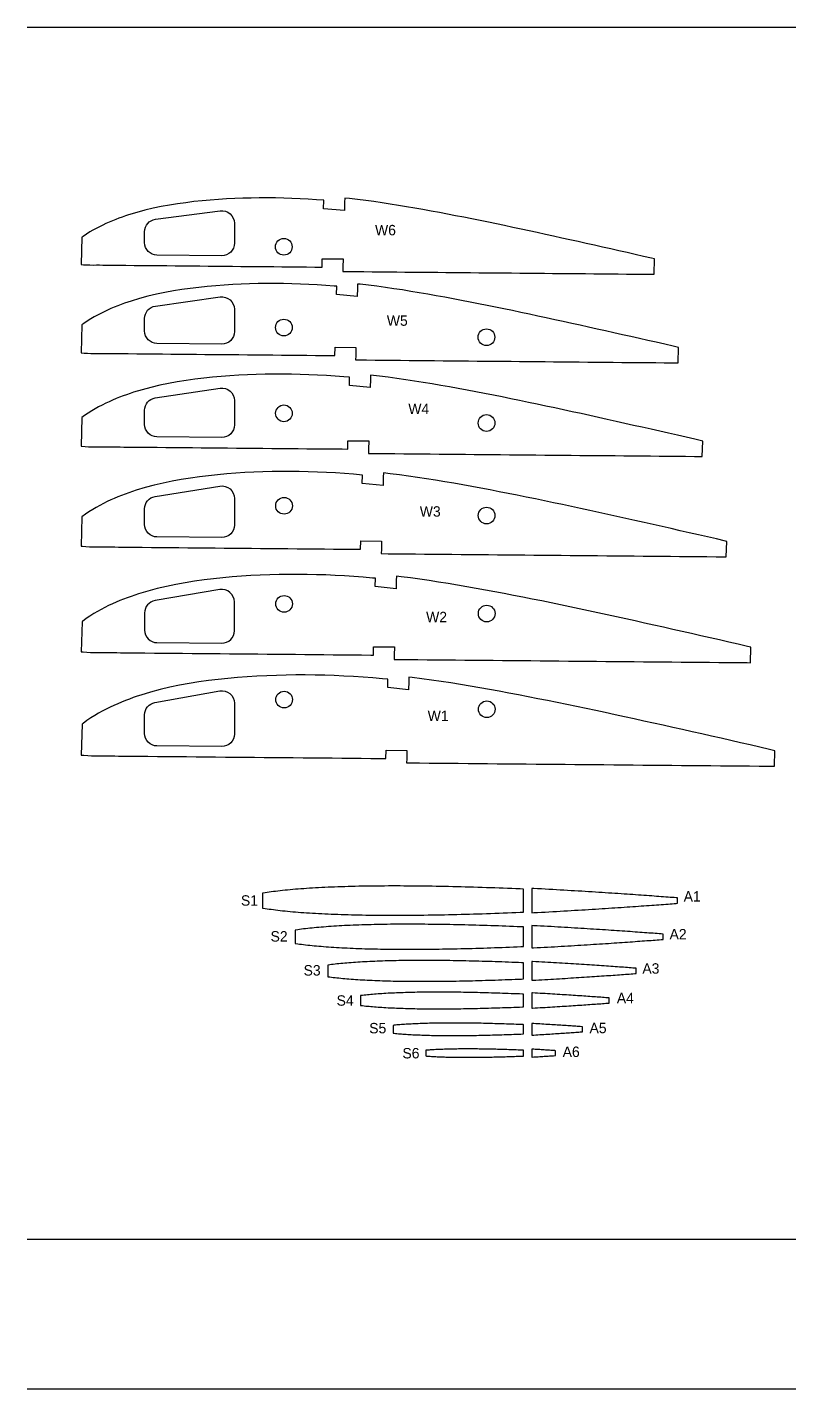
# Model space of a CAD drawing. Extents: x 177 to 1892, y 150 to 1101.
# Drawn here: x 611 to 793.6, y 774.7 to 1101.3 of the extents above; entities that cross this region are included whole.
import ezdxf

# ---------------------------------------------------------------- set-up
doc = ezdxf.new("R2010")
doc.units = 0
doc.layers.add('SÄLJ', color=7, linetype='CONTINUOUS')

# ---------------------------------------------------------------- blocks, each defined once
blk = doc.blocks.new('*U35')
at = {"layer": 'SÄLJ', "color": 253}
blk.add_text('W1', height=2.5, dxfattribs=at).set_placement((706.99, 934.87))
blk = doc.blocks.new('*U36')
at = {"layer": 'SÄLJ', "color": 253}
blk.add_text('W2', height=2.5, dxfattribs=at).set_placement((706.62, 958.57))
blk = doc.blocks.new('*U37')
at = {"layer": 'SÄLJ', "color": 253}
blk.add_text('W3', height=2.5, dxfattribs=at).set_placement((705.1, 983.89))
blk = doc.blocks.new('*U38')
at = {"layer": 'SÄLJ', "color": 253}
blk.add_text('W4', height=2.5, dxfattribs=at).set_placement((702.35, 1008.5))
blk = doc.blocks.new('*U39')
at = {"layer": 'SÄLJ', "color": 253}
blk.add_text('W5', height=2.5, dxfattribs=at).set_placement((697.2, 1029.66))
blk = doc.blocks.new('*U40')
at = {"layer": 'SÄLJ', "color": 253}
blk.add_text('W6', height=2.5, dxfattribs=at).set_placement((694.37, 1051.36))
blk = doc.blocks.new('*U58')
at = {"layer": 'SÄLJ', "color": 253}
blk.add_text('S1', height=2.5, dxfattribs=at).set_placement((662.22, 890.6))
blk = doc.blocks.new('*U59')
at = {"layer": 'SÄLJ', "color": 253}
blk.add_text('S2', height=2.5, dxfattribs=at).set_placement((669.32, 881.99))
blk = doc.blocks.new('*U60')
at = {"layer": 'SÄLJ', "color": 253}
blk.add_text('S3', height=2.5, dxfattribs=at).set_placement((677.24, 873.84))
blk = doc.blocks.new('*U61')
at = {"layer": 'SÄLJ', "color": 253}
blk.add_text('S4', height=2.5, dxfattribs=at).set_placement((685.16, 866.61))
blk = doc.blocks.new('*U62')
at = {"layer": 'SÄLJ', "color": 253}
blk.add_text('S5', height=2.5, dxfattribs=at).set_placement((692.98, 859.98))
blk = doc.blocks.new('*U63')
at = {"layer": 'SÄLJ', "color": 253}
blk.add_text('S6', height=2.5, dxfattribs=at).set_placement((700.94, 853.97))
blk = doc.blocks.new('*U64')
at = {"layer": 'SÄLJ', "color": 253}
blk.add_text('A1', height=2.5, dxfattribs=at).set_placement((768.37, 891.58))
blk = doc.blocks.new('*U65')
at = {"layer": 'SÄLJ', "color": 253}
blk.add_text('A2', height=2.5, dxfattribs=at).set_placement((764.99, 882.51))
blk = doc.blocks.new('*U66')
at = {"layer": 'SÄLJ', "color": 253}
blk.add_text('A3', height=2.5, dxfattribs=at).set_placement((758.47, 874.29))
blk = doc.blocks.new('*U67')
at = {"layer": 'SÄLJ', "color": 253}
blk.add_text('A4', height=2.5, dxfattribs=at).set_placement((752.35, 867.2))
blk = doc.blocks.new('*U68')
at = {"layer": 'SÄLJ', "color": 253}
blk.add_text('A5', height=2.5, dxfattribs=at).set_placement((745.8, 860.02))
blk = doc.blocks.new('*U69')
at = {"layer": 'SÄLJ', "color": 253}
blk.add_text('A6', height=2.5, dxfattribs=at).set_placement((739.36, 854.31))

msp = doc.modelspace()

# ---------------------------------------------------------------- linework, layer by layer
at = {"layer": 'SÄLJ', "color": 3}
for points in [[(610.98, 1101.26), (1024.78, 1101.26)], [(1024.78, 810.56), (610.98, 810.56)], [(610.98, 774.75), (1024.78, 774.75)]]:
    msp.add_lwpolyline(points, dxfattribs=at)
at = {"layer": 'SÄLJ', "linetype": 'CONTINUOUS'}
for points in [[(623.93, 1044.34), (624.47, 1044.3), (625.23, 1044.26), (626, 1044.25), (626.77, 1044.24), (627.55, 1044.25), (628.34, 1044.25), (629.14, 1044.24), (629.93, 1044.23), (630.72, 1044.22), (631.51, 1044.21), (632.29, 1044.2), (633.07, 1044.19), (633.86, 1044.18), (634.65, 1044.18), (636.62, 1044.16), (638.58, 1044.14), (640.55, 1044.13), (642.52, 1044.11), (644.49, 1044.09), (646.46, 1044.07), (648.42, 1044.05), (650.39, 1044.03), (652.36, 1044.02), (654.33, 1044), (656.29, 1043.98), (658.26, 1043.96), (660.23, 1043.94), (662.2, 1043.92), (664.16, 1043.91), (666.13, 1043.89), (668.1, 1043.87), (670.07, 1043.85), (672.03, 1043.83), (674, 1043.82), (675.97, 1043.8), (677.94, 1043.78), (679.91, 1043.76), (681.66, 1043.75), (681.71, 1045.75), (686.71, 1045.7), (686.66, 1043.7), (686.64, 1042.7), (687.77, 1042.69), (689.74, 1042.67), (691.7, 1042.65), (693.67, 1042.64), (695.64, 1042.62), (697.61, 1042.6), (699.57, 1042.58), (701.54, 1042.56), (703.51, 1042.55), (705.48, 1042.53), (707.45, 1042.51), (709.41, 1042.49), (711.38, 1042.47), (713.35, 1042.46), (715.32, 1042.44), (717.28, 1042.42), (719.25, 1042.4), (721.22, 1042.38), (723.19, 1042.36), (725.15, 1042.35), (727.12, 1042.33), (729.09, 1042.31), (731.06, 1042.29), (733.02, 1042.27), (734.99, 1042.26), (736.96, 1042.24), (738.93, 1042.22), (740.9, 1042.2), (742.86, 1042.18), (744.83, 1042.17), (746.8, 1042.15), (748.77, 1042.13), (750.73, 1042.11), (752.7, 1042.09), (754.67, 1042.08), (756.64, 1042.06), (758.6, 1042.04), (760.57, 1042.02), (761.31, 1042.02), (761.41, 1045.69), (760.67, 1045.86), (758.72, 1046.31), (756.76, 1046.76), (754.81, 1047.21), (752.85, 1047.65), (750.89, 1048.09), (748.93, 1048.53), (746.98, 1048.97), (745.02, 1049.4), (743.06, 1049.84), (741.11, 1050.28), (739.15, 1050.71), (737.19, 1051.15), (735.24, 1051.58), (733.28, 1052.01), (731.32, 1052.43), (729.37, 1052.85), (727.41, 1053.27), (725.45, 1053.69), (723.5, 1054.1), (721.54, 1054.5), (719.58, 1054.9), (717.62, 1055.3), (715.66, 1055.68), (713.7, 1056.07), (711.75, 1056.44), (709.79, 1056.81), (707.83, 1057.18), (705.87, 1057.54), (703.91, 1057.88), (701.95, 1058.23), (699.99, 1058.55), (698.03, 1058.87), (696.07, 1059.17), (694.12, 1059.45), (692.15, 1059.72), (690.19, 1059.96), (688.23, 1060.19), (687.1, 1060.3), (687.07, 1059.3), (687.02, 1057.3), (682.03, 1057.75), (682.08, 1059.75), (680.3, 1059.89), (678.35, 1060.01), (676.39, 1060.12), (674.44, 1060.21), (672.48, 1060.27), (670.53, 1060.31), (668.57, 1060.33), (666.61, 1060.33), (664.65, 1060.3), (662.7, 1060.26), (660.74, 1060.18), (658.78, 1060.08), (656.82, 1059.96), (654.86, 1059.81), (652.9, 1059.63), (650.95, 1059.43), (648.98, 1059.19), (647.02, 1058.92), (645.07, 1058.61), (643.12, 1058.25), (641.15, 1057.84), (639.18, 1057.38), (637.24, 1056.86), (635.3, 1056.27), (634.52, 1056.02), (633.74, 1055.75), (632.97, 1055.47), (632.19, 1055.18), (631.4, 1054.86), (630.62, 1054.53), (629.85, 1054.18), (629.08, 1053.82), (628.28, 1053.43), (627.5, 1053.03), (626.73, 1052.6), (625.97, 1052.16), (625.17, 1051.64), (624.38, 1051.1), (624.1, 1050.89)], [(767.17, 1024.46), (765.86, 1024.76), (763.83, 1025.23), (761.81, 1025.7), (759.78, 1026.16), (757.75, 1026.62), (755.72, 1027.07), (753.69, 1027.53), (751.66, 1027.98), (749.64, 1028.44), (747.61, 1028.89), (745.58, 1029.34), (743.55, 1029.79), (741.52, 1030.24), (739.49, 1030.69), (737.47, 1031.13), (735.44, 1031.57), (733.41, 1032.01), (731.38, 1032.44), (729.35, 1032.87), (727.32, 1033.3), (725.29, 1033.72), (723.26, 1034.13), (721.23, 1034.54), (719.2, 1034.94), (717.17, 1035.34), (715.14, 1035.73), (713.12, 1036.12), (711.08, 1036.49), (709.05, 1036.86), (707.02, 1037.23), (704.99, 1037.58), (702.96, 1037.92), (700.93, 1038.25), (698.9, 1038.56), (696.87, 1038.85), (694.83, 1039.13), (692.8, 1039.38), (690.77, 1039.61), (690.19, 1039.67), (690.17, 1038.67), (690.11, 1036.67), (685.12, 1037.14), (685.18, 1039.14), (684.58, 1039.19), (682.55, 1039.34), (680.52, 1039.47), (678.5, 1039.58), (676.47, 1039.67), (674.44, 1039.74), (672.42, 1039.78), (670.39, 1039.8), (668.36, 1039.8), (666.33, 1039.77), (664.3, 1039.72), (662.27, 1039.64), (660.24, 1039.54), (658.2, 1039.41), (656.17, 1039.26), (654.14, 1039.07), (652.12, 1038.86), (650.08, 1038.61), (648.04, 1038.33), (646.02, 1038.01), (644, 1037.64), (641.95, 1037.22), (639.92, 1036.74), (637.9, 1036.2), (635.89, 1035.59), (635.08, 1035.33), (634.27, 1035.05), (633.47, 1034.76), (632.67, 1034.45), (631.85, 1034.12), (631.04, 1033.78), (630.23, 1033.42), (629.43, 1033.05), (628.61, 1032.64), (627.79, 1032.22), (627, 1031.78), (626.21, 1031.32), (625.38, 1030.79), (624.56, 1030.23), (624.1, 1029.88), (623.93, 1023.17), (624.67, 1023.11), (625.46, 1023.07), (626.25, 1023.05), (627.06, 1023.05), (627.87, 1023.05), (628.69, 1023.05), (629.51, 1023.05), (630.34, 1023.04), (631.15, 1023.02), (631.97, 1023.01), (632.78, 1023), (633.59, 1022.99), (634.41, 1022.99), (635.22, 1022.98), (637.26, 1022.96), (639.3, 1022.95), (641.34, 1022.93), (643.38, 1022.91), (645.42, 1022.89), (647.46, 1022.87), (649.5, 1022.85), (651.54, 1022.83), (653.58, 1022.81), (655.62, 1022.79), (657.66, 1022.78), (659.7, 1022.76), (661.74, 1022.74), (663.78, 1022.72), (665.82, 1022.7), (667.86, 1022.68), (669.9, 1022.66), (671.94, 1022.64), (673.98, 1022.63), (676.02, 1022.61), (678.06, 1022.59), (680.1, 1022.57), (682.14, 1022.55), (684.18, 1022.53), (684.74, 1022.53), (684.79, 1024.53), (689.79, 1024.48), (689.74, 1022.48), (689.72, 1021.48), (690.29, 1021.48), (692.33, 1021.46), (694.37, 1021.44), (696.41, 1021.42), (698.45, 1021.4), (700.49, 1021.38), (702.53, 1021.36), (704.57, 1021.34), (706.6, 1021.33), (708.65, 1021.31), (710.69, 1021.29), (712.72, 1021.27), (714.76, 1021.25), (716.8, 1021.23), (718.84, 1021.21), (720.88, 1021.2), (722.92, 1021.18), (724.96, 1021.16), (727, 1021.14), (729.04, 1021.12), (731.08, 1021.1), (733.12, 1021.08), (735.16, 1021.06), (737.2, 1021.05), (739.24, 1021.03), (741.28, 1021.01), (743.32, 1020.99), (745.36, 1020.97), (747.4, 1020.95), (749.44, 1020.93), (751.48, 1020.91), (753.52, 1020.89), (755.56, 1020.88), (757.6, 1020.86), (759.64, 1020.84), (761.68, 1020.82), (763.72, 1020.8), (765.76, 1020.78), (767.07, 1020.77)], [(623.93, 1000.79), (624.05, 1000.78), (624.87, 1000.72), (625.69, 1000.67), (626.51, 1000.65), (627.34, 1000.65), (628.19, 1000.66), (629.04, 1000.66), (629.89, 1000.65), (630.74, 1000.64), (631.59, 1000.63), (632.43, 1000.61), (633.27, 1000.6), (634.11, 1000.59), (634.95, 1000.59), (635.8, 1000.58), (637.91, 1000.57), (640.02, 1000.55), (642.14, 1000.53), (644.25, 1000.5), (646.36, 1000.48), (648.47, 1000.47), (650.58, 1000.45), (652.7, 1000.43), (654.81, 1000.41), (656.92, 1000.39), (659.03, 1000.37), (661.14, 1000.35), (663.26, 1000.33), (665.37, 1000.31), (667.48, 1000.29), (669.59, 1000.27), (671.7, 1000.25), (673.81, 1000.23), (675.93, 1000.21), (678.04, 1000.19), (680.15, 1000.17), (682.26, 1000.16), (684.37, 1000.14), (686.49, 1000.12), (687.82, 1000.1), (687.87, 1002.1), (692.89, 1002.06), (692.84, 1000.06), (692.81, 999.06), (694.92, 999.04), (697.04, 999.02), (699.15, 999), (701.26, 998.98), (703.37, 998.96), (705.48, 998.94), (707.59, 998.92), (709.71, 998.9), (711.82, 998.88), (713.93, 998.86), (716.04, 998.85), (718.15, 998.83), (720.27, 998.81), (722.38, 998.79), (724.49, 998.77), (726.6, 998.75), (728.71, 998.73), (730.83, 998.71), (732.94, 998.69), (735.05, 998.67), (737.16, 998.65), (739.27, 998.63), (741.38, 998.61), (743.5, 998.59), (745.61, 998.57), (747.72, 998.55), (749.83, 998.54), (751.94, 998.52), (754.06, 998.5), (756.17, 998.48), (758.28, 998.46), (760.39, 998.44), (762.5, 998.42), (764.62, 998.4), (766.73, 998.38), (768.84, 998.36), (770.95, 998.34), (772.84, 998.32), (772.94, 1002.02), (771.06, 1002.46), (768.96, 1002.95), (766.86, 1003.43), (764.76, 1003.91), (762.66, 1004.38), (760.56, 1004.85), (758.46, 1005.32), (756.36, 1005.79), (754.26, 1006.26), (752.16, 1006.73), (750.06, 1007.2), (747.96, 1007.67), (745.86, 1008.14), (743.76, 1008.6), (741.66, 1009.06), (739.56, 1009.51), (737.46, 1009.97), (735.36, 1010.42), (733.26, 1010.86), (731.16, 1011.3), (729.05, 1011.74), (726.95, 1012.16), (724.85, 1012.59), (722.75, 1013), (720.65, 1013.41), (718.55, 1013.82), (716.45, 1014.22), (714.34, 1014.61), (712.24, 1014.99), (710.14, 1015.37), (708.04, 1015.73), (705.94, 1016.08), (703.83, 1016.42), (701.73, 1016.74), (699.62, 1017.05), (697.52, 1017.33), (695.41, 1017.6), (693.31, 1017.83), (693.29, 1017.84), (693.26, 1016.83), (693.21, 1014.83), (688.22, 1015.32), (688.27, 1017.32), (686.9, 1017.43), (684.8, 1017.59), (682.71, 1017.72), (680.61, 1017.84), (678.51, 1017.93), (676.41, 1018), (674.31, 1018.05), (672.21, 1018.07), (670.11, 1018.06), (668, 1018.04), (665.9, 1017.98), (663.8, 1017.9), (661.7, 1017.8), (659.59, 1017.67), (657.49, 1017.51), (655.39, 1017.31), (653.29, 1017.09), (651.17, 1016.84), (649.07, 1016.55), (646.97, 1016.21), (644.88, 1015.83), (642.76, 1015.39), (640.65, 1014.89), (638.56, 1014.33), (636.48, 1013.71), (635.65, 1013.43), (634.8, 1013.14), (633.97, 1012.84), (633.14, 1012.53), (632.29, 1012.19), (631.45, 1011.83), (630.62, 1011.46), (629.79, 1011.07), (628.93, 1010.65), (628.09, 1010.22), (627.26, 1009.76), (626.45, 1009.28), (625.59, 1008.73), (624.74, 1008.15), (624.11, 1007.67)], [(778.7, 977.97), (778.42, 978.04), (776.25, 978.55), (774.08, 979.05), (771.9, 979.55), (769.73, 980.04), (767.56, 980.53), (765.39, 981.02), (763.22, 981.51), (761.05, 982), (758.87, 982.48), (756.7, 982.97), (754.53, 983.45), (752.36, 983.94), (750.19, 984.42), (748.02, 984.9), (745.84, 985.37), (743.67, 985.84), (741.5, 986.31), (739.33, 986.77), (737.16, 987.23), (734.98, 987.69), (732.81, 988.14), (730.64, 988.58), (728.47, 989.02), (726.29, 989.45), (724.12, 989.87), (721.95, 990.29), (719.77, 990.7), (717.6, 991.11), (715.42, 991.51), (713.25, 991.89), (711.08, 992.27), (708.9, 992.64), (706.72, 992.99), (704.55, 993.32), (702.38, 993.63), (700.2, 993.93), (698.02, 994.2), (696.38, 994.38), (696.36, 993.38), (696.3, 991.38), (691.31, 991.88), (691.37, 993.88), (689.22, 994.06), (687.05, 994.23), (684.88, 994.37), (682.71, 994.49), (680.54, 994.58), (678.37, 994.65), (676.2, 994.7), (674.03, 994.72), (671.85, 994.72), (669.68, 994.69), (667.5, 994.63), (665.33, 994.55), (663.16, 994.45), (660.98, 994.31), (658.8, 994.14), (656.63, 993.94), (654.46, 993.71), (652.27, 993.45), (650.09, 993.15), (647.92, 992.8), (645.76, 992.41), (643.57, 991.95), (641.38, 991.44), (639.22, 990.86), (637.07, 990.21), (636.21, 989.93), (635.34, 989.63), (634.47, 989.32), (633.61, 988.99), (632.74, 988.64), (631.86, 988.27), (631, 987.89), (630.15, 987.49), (629.26, 987.05), (628.39, 986.6), (627.53, 986.12), (626.69, 985.63), (625.79, 985.06), (624.92, 984.46), (624.11, 983.85), (623.93, 976.81), (624.23, 976.78), (625.07, 976.71), (625.92, 976.67), (626.77, 976.65), (627.63, 976.64), (628.5, 976.65), (629.38, 976.65), (630.26, 976.64), (631.14, 976.63), (632.02, 976.62), (632.89, 976.6), (633.76, 976.59), (634.63, 976.58), (635.5, 976.58), (636.37, 976.57), (638.56, 976.55), (640.74, 976.53), (642.93, 976.51), (645.11, 976.49), (647.3, 976.47), (649.48, 976.45), (651.66, 976.43), (653.85, 976.41), (656.03, 976.39), (658.22, 976.37), (660.4, 976.35), (662.58, 976.33), (664.77, 976.31), (666.95, 976.29), (669.13, 976.27), (671.32, 976.25), (673.5, 976.23), (675.69, 976.21), (677.87, 976.19), (680.05, 976.17), (682.24, 976.15), (684.42, 976.13), (686.61, 976.11), (688.79, 976.09), (690.9, 976.07), (690.95, 978.07), (695.95, 978.02), (695.9, 976.03), (695.87, 975.03), (697.52, 975.01), (699.7, 974.99), (701.88, 974.97), (704.07, 974.95), (706.25, 974.93), (708.44, 974.91), (710.62, 974.89), (712.8, 974.87), (714.99, 974.85), (717.17, 974.83), (719.35, 974.81), (721.54, 974.79), (723.72, 974.77), (725.91, 974.75), (728.09, 974.73), (730.27, 974.71), (732.46, 974.69), (734.64, 974.67), (736.82, 974.65), (739.01, 974.63), (741.19, 974.61), (743.38, 974.59), (745.56, 974.57), (747.74, 974.55), (749.93, 974.53), (752.11, 974.51), (754.3, 974.49), (756.48, 974.47), (758.66, 974.45), (760.85, 974.43), (763.03, 974.41), (765.21, 974.39), (767.4, 974.37), (769.58, 974.35), (771.77, 974.33), (773.95, 974.31), (776.13, 974.29), (778.32, 974.27), (778.6, 974.27)], [(784.47, 952.59), (783.69, 952.78), (781.44, 953.3), (779.2, 953.82), (776.96, 954.34), (774.71, 954.85), (772.47, 955.35), (770.23, 955.86), (767.98, 956.36), (765.74, 956.86), (763.5, 957.37), (761.25, 957.87), (759.01, 958.37), (756.77, 958.87), (754.52, 959.37), (752.28, 959.86), (750.04, 960.35), (747.79, 960.84), (745.55, 961.32), (743.3, 961.8), (741.06, 962.28), (738.82, 962.75), (736.57, 963.21), (734.33, 963.67), (732.08, 964.12), (729.84, 964.56), (727.59, 965), (725.35, 965.44), (723.1, 965.86), (720.86, 966.28), (718.61, 966.69), (716.37, 967.09), (714.12, 967.48), (711.87, 967.86), (709.62, 968.22), (707.38, 968.56), (705.13, 968.89), (702.88, 969.19), (700.63, 969.47), (699.48, 969.6), (699.45, 968.6), (699.4, 966.6), (694.41, 967.11), (694.46, 969.11), (693.79, 969.17), (691.55, 969.36), (689.31, 969.53), (687.06, 969.68), (684.82, 969.8), (682.58, 969.9), (680.33, 969.97), (678.09, 970.02), (675.85, 970.04), (673.6, 970.04), (671.35, 970.01), (669.11, 969.95), (666.86, 969.87), (664.62, 969.76), (662.36, 969.62), (660.12, 969.44), (657.87, 969.24), (655.63, 969), (653.37, 968.73), (651.12, 968.42), (648.88, 968.06), (646.64, 967.65), (644.37, 967.18), (642.12, 966.65), (639.88, 966.05), (637.66, 965.38), (636.77, 965.09), (635.87, 964.78), (634.97, 964.46), (634.09, 964.12), (633.18, 963.75), (632.28, 963.37), (631.39, 962.98), (630.5, 962.56), (629.59, 962.12), (628.69, 961.65), (627.8, 961.16), (626.93, 960.65), (626, 960.05), (625.1, 959.43), (624.22, 958.78), (624.12, 958.69), (623.93, 951.49), (624.4, 951.44), (625.28, 951.37), (626.15, 951.33), (627.03, 951.31), (627.92, 951.3), (628.82, 951.31), (629.73, 951.31), (630.64, 951.3), (631.55, 951.29), (632.45, 951.28), (633.35, 951.26), (634.25, 951.25), (635.15, 951.24), (636.05, 951.23), (636.95, 951.23), (639.21, 951.21), (641.47, 951.19), (643.72, 951.17), (645.98, 951.14), (648.23, 951.12), (650.49, 951.1), (652.75, 951.08), (655, 951.06), (657.26, 951.04), (659.51, 951.02), (661.77, 951), (664.03, 950.98), (666.28, 950.96), (668.54, 950.94), (670.79, 950.92), (673.05, 950.9), (675.31, 950.88), (677.56, 950.85), (679.82, 950.83), (682.07, 950.81), (684.33, 950.79), (686.59, 950.77), (688.84, 950.75), (691.1, 950.73), (693.35, 950.71), (693.98, 950.7), (694.03, 952.7), (699.03, 952.66), (698.98, 950.66), (698.95, 949.66), (700.11, 949.65), (702.37, 949.63), (704.62, 949.61), (706.88, 949.59), (709.14, 949.56), (711.39, 949.54), (713.65, 949.52), (715.9, 949.5), (718.16, 949.48), (720.42, 949.46), (722.67, 949.44), (724.93, 949.42), (727.18, 949.4), (729.44, 949.38), (731.7, 949.36), (733.95, 949.34), (736.21, 949.32), (738.46, 949.3), (740.72, 949.27), (742.98, 949.25), (745.23, 949.23), (747.49, 949.21), (749.74, 949.19), (752, 949.17), (754.26, 949.15), (756.51, 949.13), (758.77, 949.11), (761.02, 949.09), (763.28, 949.07), (765.54, 949.05), (767.79, 949.03), (770.05, 949.01), (772.3, 948.99), (774.56, 948.96), (776.81, 948.94), (779.07, 948.92), (781.33, 948.9), (783.58, 948.88), (784.37, 948.87)], [(623.93, 926.73), (624.57, 926.66), (625.48, 926.59), (626.38, 926.55), (627.29, 926.53), (628.21, 926.52), (629.14, 926.53), (630.07, 926.53), (631.01, 926.52), (631.95, 926.51), (632.88, 926.49), (633.81, 926.48), (634.74, 926.47), (635.67, 926.46), (636.6, 926.45), (637.53, 926.44), (639.86, 926.43), (642.19, 926.4), (644.51, 926.38), (646.84, 926.36), (649.17, 926.34), (651.5, 926.32), (653.82, 926.29), (656.15, 926.27), (658.48, 926.25), (660.81, 926.23), (663.14, 926.21), (665.46, 926.19), (667.79, 926.17), (670.12, 926.15), (672.45, 926.12), (674.78, 926.1), (677.11, 926.08), (679.43, 926.06), (681.76, 926.04), (684.09, 926.02), (686.42, 926), (688.75, 925.97), (691.07, 925.95), (693.4, 925.93), (695.73, 925.91), (696.96, 925.9), (697.01, 927.9), (702.01, 927.85), (701.96, 925.85), (701.93, 924.85), (702.7, 924.85), (705.03, 924.82), (707.36, 924.8), (709.69, 924.78), (712.02, 924.76), (714.34, 924.74), (716.67, 924.72), (719, 924.7), (721.33, 924.68), (723.66, 924.65), (725.98, 924.63), (728.31, 924.61), (730.64, 924.59), (732.97, 924.57), (735.3, 924.55), (737.62, 924.53), (739.95, 924.5), (742.28, 924.48), (744.61, 924.46), (746.94, 924.44), (749.26, 924.42), (751.59, 924.4), (753.92, 924.38), (756.25, 924.35), (758.58, 924.33), (760.9, 924.31), (763.23, 924.29), (765.56, 924.27), (767.89, 924.25), (770.22, 924.23), (772.54, 924.21), (774.87, 924.18), (777.2, 924.16), (779.53, 924.14), (781.85, 924.12), (784.18, 924.1), (786.51, 924.08), (788.84, 924.06), (790.13, 924.04), (790.23, 927.77), (788.95, 928.07), (786.63, 928.62), (784.32, 929.15), (782, 929.68), (779.69, 930.21), (777.37, 930.73), (775.06, 931.25), (772.74, 931.77), (770.43, 932.29), (768.11, 932.81), (765.8, 933.33), (763.48, 933.85), (761.17, 934.36), (758.85, 934.88), (756.54, 935.38), (754.22, 935.89), (751.91, 936.39), (749.59, 936.89), (747.28, 937.39), (744.96, 937.88), (742.65, 938.36), (740.33, 938.84), (738.01, 939.31), (735.7, 939.78), (733.38, 940.24), (731.06, 940.69), (728.75, 941.14), (726.43, 941.58), (724.11, 942.01), (721.79, 942.43), (719.48, 942.84), (717.16, 943.25), (714.84, 943.64), (712.52, 944.01), (710.2, 944.36), (707.88, 944.7), (705.56, 945.01), (703.24, 945.3), (702.47, 945.39), (702.45, 944.39), (702.39, 942.39), (697.41, 942.91), (697.46, 944.91), (696.19, 945.03), (693.87, 945.22), (691.56, 945.39), (689.24, 945.55), (686.93, 945.67), (684.61, 945.78), (682.3, 945.85), (679.98, 945.9), (677.66, 945.92), (675.35, 945.92), (673.03, 945.89), (670.71, 945.83), (668.39, 945.75), (666.07, 945.63), (663.75, 945.48), (661.43, 945.31), (659.11, 945.09), (656.8, 944.85), (654.46, 944.57), (652.14, 944.25), (649.83, 943.88), (647.52, 943.46), (645.18, 942.97), (642.85, 942.42), (640.55, 941.8), (638.25, 941.11), (637.32, 940.81), (636.4, 940.49), (635.47, 940.16), (634.56, 939.81), (633.62, 939.43), (632.69, 939.04), (631.77, 938.63), (630.86, 938.2), (629.91, 937.74), (628.98, 937.26), (628.07, 936.75), (627.17, 936.22), (626.21, 935.61), (625.28, 934.97), (624.37, 934.29), (624.12, 934.09)], [(729.98, 889.05), (729.98, 894.58), (729.17, 894.61), (728.16, 894.65), (727.15, 894.69), (726.13, 894.73), (725.12, 894.77), (724.1, 894.81), (723.09, 894.84), (722.07, 894.88), (721.06, 894.91), (720.05, 894.95), (719.03, 894.98), (718.02, 895.01), (717.02, 895.04), (716.01, 895.07), (715, 895.09), (714, 895.12), (713, 895.14), (712.01, 895.17), (711.01, 895.19), (710.02, 895.21), (709.04, 895.22), (708.06, 895.24), (707.08, 895.26), (706.1, 895.27), (705.13, 895.28), (704.17, 895.29), (703.21, 895.3), (702.26, 895.31), (701.31, 895.31), (700.37, 895.32), (699.43, 895.32), (698.5, 895.32), (697.58, 895.32), (696.66, 895.31), (695.75, 895.31), (694.85, 895.3), (693.96, 895.29), (693.07, 895.28), (692.19, 895.27), (691.32, 895.26), (690.46, 895.24), (689.6, 895.22), (688.76, 895.2), (687.92, 895.18), (687.1, 895.15), (686.28, 895.13), (685.47, 895.1), (684.67, 895.07), (683.89, 895.04), (683.11, 895.01), (682.34, 894.97), (681.58, 894.93), (680.84, 894.9), (680.1, 894.85), (679.38, 894.81), (678.67, 894.77), (677.97, 894.72), (677.28, 894.67), (676.6, 894.62), (675.94, 894.57), (675.29, 894.52), (674.65, 894.46), (674.02, 894.41), (673.4, 894.35), (672.8, 894.29), (672.22, 894.23), (671.64, 894.16), (671.08, 894.1), (670.53, 894.03), (670, 893.97), (669.48, 893.9), (668.97, 893.83), (668.48, 893.75), (668, 893.68), (667.54, 893.61), (667.4, 893.58), (667.4, 890.04), (667.54, 890.02), (668, 889.95), (668.48, 889.87), (668.97, 889.8), (669.48, 889.73), (670, 889.66), (670.53, 889.59), (671.08, 889.53), (671.64, 889.46), (672.22, 889.4), (672.8, 889.34), (673.4, 889.28), (674.02, 889.22), (674.65, 889.16), (675.29, 889.11), (675.94, 889.06), (676.6, 889), (677.28, 888.95), (677.97, 888.91), (678.67, 888.86), (679.38, 888.82), (680.1, 888.77), (680.84, 888.73), (681.58, 888.69), (682.34, 888.66), (683.11, 888.62), (683.89, 888.59), (684.67, 888.56), (685.47, 888.53), (686.28, 888.5), (687.1, 888.47), (687.92, 888.45), (688.76, 888.43), (689.6, 888.41), (690.46, 888.39), (691.32, 888.37), (692.19, 888.36), (693.07, 888.34), (693.96, 888.33), (694.85, 888.32), (695.75, 888.32), (696.66, 888.31), (697.58, 888.31), (698.5, 888.31), (699.43, 888.31), (700.37, 888.31), (701.31, 888.31), (702.26, 888.32), (703.21, 888.33), (704.17, 888.33), (705.13, 888.34), (706.1, 888.36), (707.08, 888.37), (708.06, 888.39), (709.04, 888.4), (710.02, 888.42), (711.01, 888.44), (712.01, 888.46), (713, 888.48), (714, 888.51), (715, 888.53), (716.01, 888.56), (717.02, 888.59), (718.02, 888.62), (719.03, 888.65), (720.05, 888.68), (721.06, 888.71), (722.07, 888.75), (723.09, 888.78), (724.1, 888.82), (725.12, 888.86), (726.13, 888.9), (727.15, 888.93), (728.16, 888.97), (729.17, 889.02)], [(766.86, 891.17), (766.86, 892.46), (766.57, 892.48), (766.1, 892.52), (765.62, 892.55), (765.12, 892.59), (764.62, 892.63), (764.09, 892.67), (763.56, 892.71), (763.01, 892.75), (762.45, 892.79), (761.88, 892.83), (761.29, 892.87), (760.7, 892.92), (760.09, 892.96), (759.46, 893.01), (758.83, 893.05), (758.19, 893.1), (757.53, 893.14), (756.86, 893.19), (756.18, 893.24), (755.49, 893.28), (754.79, 893.33), (754.07, 893.38), (753.35, 893.43), (752.62, 893.48), (751.87, 893.53), (751.12, 893.58), (750.36, 893.63), (749.58, 893.68), (748.8, 893.73), (748.01, 893.78), (747.21, 893.83), (746.4, 893.88), (745.58, 893.93), (744.75, 893.98), (743.92, 894.04), (743.08, 894.09), (742.23, 894.14), (741.37, 894.19), (740.5, 894.24), (739.63, 894.29), (738.75, 894.35), (737.86, 894.4), (736.97, 894.45), (736.07, 894.5), (735.16, 894.55), (734.25, 894.6), (733.34, 894.65), (732.41, 894.7), (731.98, 894.72), (731.98, 888.9), (732.41, 888.93), (733.34, 888.98), (734.25, 889.03), (735.16, 889.08), (736.07, 889.13), (736.97, 889.18), (737.86, 889.23), (738.75, 889.28), (739.63, 889.33), (740.5, 889.39), (741.37, 889.44), (742.23, 889.49), (743.08, 889.54), (743.92, 889.59), (744.75, 889.64), (745.58, 889.69), (746.4, 889.75), (747.21, 889.8), (748.01, 889.85), (748.8, 889.9), (749.58, 889.95), (750.36, 890), (751.12, 890.05), (751.87, 890.1), (752.62, 890.15), (753.35, 890.2), (754.07, 890.25), (754.79, 890.3), (755.49, 890.34), (756.18, 890.39), (756.86, 890.44), (757.53, 890.49), (758.19, 890.53), (758.83, 890.58), (759.46, 890.62), (760.09, 890.67), (760.7, 890.71), (761.29, 890.75), (761.88, 890.8), (762.45, 890.84), (763.01, 890.88), (763.56, 890.92), (764.09, 890.96), (764.62, 891), (765.12, 891.04), (765.62, 891.07), (766.1, 891.11), (766.57, 891.15)], [(675.23, 881.56), (675.42, 881.53), (675.85, 881.46), (676.3, 881.4), (676.76, 881.34), (677.24, 881.28), (677.72, 881.22), (678.22, 881.16), (678.73, 881.11), (679.26, 881.05), (679.79, 881), (680.34, 880.95), (680.89, 880.9), (681.46, 880.85), (682.04, 880.8), (682.63, 880.76), (683.23, 880.71), (683.84, 880.67), (684.47, 880.63), (685.1, 880.59), (685.74, 880.55), (686.4, 880.51), (687.06, 880.48), (687.73, 880.45), (688.41, 880.41), (689.1, 880.38), (689.8, 880.36), (690.51, 880.33), (691.23, 880.31), (691.96, 880.28), (692.69, 880.26), (693.43, 880.24), (694.18, 880.22), (694.94, 880.21), (695.71, 880.19), (696.48, 880.18), (697.27, 880.17), (698.05, 880.16), (698.85, 880.15), (699.65, 880.15), (700.46, 880.14), (701.27, 880.14), (702.09, 880.14), (702.92, 880.14), (703.75, 880.14), (704.59, 880.14), (705.43, 880.15), (706.28, 880.15), (707.13, 880.16), (707.99, 880.17), (708.85, 880.18), (709.72, 880.19), (710.58, 880.21), (711.46, 880.22), (712.33, 880.24), (713.21, 880.25), (714.1, 880.27), (714.98, 880.29), (715.87, 880.32), (716.76, 880.34), (717.65, 880.36), (718.55, 880.39), (719.45, 880.41), (720.34, 880.44), (721.24, 880.47), (722.14, 880.5), (723.04, 880.53), (723.95, 880.56), (724.85, 880.59), (725.75, 880.62), (726.65, 880.66), (727.55, 880.69), (728.46, 880.73), (729.36, 880.77), (729.98, 880.79), (729.98, 885.49), (729.36, 885.52), (728.46, 885.56), (727.55, 885.59), (726.65, 885.63), (725.75, 885.66), (724.85, 885.69), (723.95, 885.73), (723.04, 885.76), (722.14, 885.79), (721.24, 885.82), (720.34, 885.84), (719.45, 885.87), (718.55, 885.9), (717.65, 885.92), (716.76, 885.95), (715.87, 885.97), (714.98, 885.99), (714.1, 886.01), (713.21, 886.03), (712.33, 886.05), (711.46, 886.06), (710.58, 886.08), (709.72, 886.09), (708.85, 886.1), (707.99, 886.12), (707.13, 886.12), (706.28, 886.13), (705.43, 886.14), (704.59, 886.14), (703.75, 886.15), (702.92, 886.15), (702.09, 886.15), (701.27, 886.15), (700.46, 886.14), (699.65, 886.14), (698.85, 886.13), (698.05, 886.13), (697.27, 886.12), (696.48, 886.1), (695.71, 886.09), (694.94, 886.08), (694.18, 886.06), (693.43, 886.04), (692.69, 886.02), (691.96, 886), (691.23, 885.98), (690.51, 885.95), (689.8, 885.93), (689.1, 885.9), (688.41, 885.87), (687.73, 885.84), (687.06, 885.81), (686.4, 885.77), (685.74, 885.74), (685.1, 885.7), (684.47, 885.66), (683.84, 885.62), (683.23, 885.57), (682.63, 885.53), (682.04, 885.48), (681.46, 885.44), (680.89, 885.39), (680.34, 885.34), (679.79, 885.29), (679.26, 885.23), (678.73, 885.18), (678.22, 885.12), (677.72, 885.06), (677.24, 885.01), (676.76, 884.95), (676.3, 884.88), (675.85, 884.82), (675.42, 884.76), (675.23, 884.73)], [(763.47, 882.5), (763.47, 883.78), (763.4, 883.79), (762.96, 883.82), (762.51, 883.86), (762.04, 883.89), (761.56, 883.93), (761.07, 883.97), (760.56, 884), (760.05, 884.04), (759.52, 884.08), (758.98, 884.12), (758.43, 884.16), (757.87, 884.2), (757.29, 884.24), (756.71, 884.28), (756.12, 884.32), (755.51, 884.37), (754.9, 884.41), (754.27, 884.45), (753.63, 884.5), (752.99, 884.54), (752.33, 884.58), (751.67, 884.63), (750.99, 884.67), (750.31, 884.72), (749.61, 884.77), (748.91, 884.81), (748.2, 884.86), (747.48, 884.91), (746.75, 884.95), (746.01, 885), (745.26, 885.05), (744.51, 885.09), (743.75, 885.14), (742.98, 885.19), (742.2, 885.24), (741.42, 885.28), (740.63, 885.33), (739.83, 885.38), (739.03, 885.43), (738.22, 885.47), (737.4, 885.52), (736.58, 885.57), (735.75, 885.61), (734.92, 885.66), (734.08, 885.71), (733.23, 885.75), (732.39, 885.8), (731.98, 885.82), (731.98, 880.46), (732.39, 880.48), (733.23, 880.53), (734.08, 880.58), (734.92, 880.62), (735.75, 880.67), (736.58, 880.72), (737.4, 880.76), (738.22, 880.81), (739.03, 880.86), (739.83, 880.91), (740.63, 880.95), (741.42, 881), (742.2, 881.05), (742.98, 881.1), (743.75, 881.14), (744.51, 881.19), (745.26, 881.24), (746.01, 881.29), (746.75, 881.33), (747.48, 881.38), (748.2, 881.43), (748.91, 881.47), (749.61, 881.52), (750.31, 881.56), (750.99, 881.61), (751.67, 881.66), (752.33, 881.7), (752.99, 881.75), (753.63, 881.79), (754.27, 881.83), (754.9, 881.88), (755.51, 881.92), (756.12, 881.96), (756.71, 882), (757.29, 882.05), (757.87, 882.09), (758.43, 882.13), (758.98, 882.17), (759.52, 882.21), (760.05, 882.24), (760.56, 882.28), (761.07, 882.32), (761.56, 882.36), (762.04, 882.39), (762.51, 882.43), (762.96, 882.46), (763.4, 882.5)], [(729.98, 876.9), (729.52, 876.92), (728.74, 876.95), (727.95, 876.98), (727.16, 877.01), (726.37, 877.04), (725.58, 877.07), (724.79, 877.1), (724, 877.13), (723.21, 877.15), (722.43, 877.18), (721.64, 877.2), (720.85, 877.23), (720.07, 877.25), (719.29, 877.27), (718.5, 877.29), (717.73, 877.31), (716.95, 877.33), (716.17, 877.35), (715.4, 877.36), (714.63, 877.38), (713.86, 877.39), (713.1, 877.41), (712.34, 877.42), (711.58, 877.43), (710.83, 877.44), (710.08, 877.45), (709.33, 877.45), (708.59, 877.46), (707.85, 877.46), (707.12, 877.47), (706.39, 877.47), (705.67, 877.47), (704.95, 877.47), (704.24, 877.46), (703.53, 877.46), (702.83, 877.46), (702.14, 877.45), (701.45, 877.44), (700.76, 877.43), (700.09, 877.42), (699.42, 877.41), (698.75, 877.39), (698.1, 877.38), (697.45, 877.36), (696.8, 877.34), (696.17, 877.32), (695.54, 877.3), (694.92, 877.28), (694.31, 877.25), (693.7, 877.23), (693.11, 877.2), (692.52, 877.17), (691.94, 877.14), (691.37, 877.11), (690.81, 877.07), (690.25, 877.04), (689.71, 877), (689.17, 876.97), (688.65, 876.93), (688.13, 876.89), (687.63, 876.85), (687.13, 876.8), (686.64, 876.76), (686.17, 876.71), (685.7, 876.67), (685.24, 876.62), (684.8, 876.57), (684.36, 876.52), (683.94, 876.47), (683.52, 876.42), (683.12, 876.36), (683.05, 876.35), (683.05, 873.57), (683.12, 873.56), (683.52, 873.51), (683.94, 873.46), (684.36, 873.4), (684.8, 873.35), (685.24, 873.31), (685.7, 873.26), (686.17, 873.21), (686.64, 873.17), (687.13, 873.12), (687.63, 873.08), (688.13, 873.04), (688.65, 873), (689.17, 872.96), (689.71, 872.92), (690.25, 872.89), (690.81, 872.85), (691.37, 872.82), (691.94, 872.79), (692.52, 872.76), (693.11, 872.73), (693.7, 872.7), (694.31, 872.67), (694.92, 872.65), (695.54, 872.63), (696.17, 872.61), (696.8, 872.59), (697.45, 872.57), (698.1, 872.55), (698.75, 872.53), (699.42, 872.52), (700.09, 872.51), (700.76, 872.5), (701.45, 872.49), (702.14, 872.48), (702.83, 872.47), (703.53, 872.46), (704.24, 872.46), (704.95, 872.46), (705.67, 872.46), (706.39, 872.46), (707.12, 872.46), (707.85, 872.46), (708.59, 872.47), (709.33, 872.47), (710.08, 872.48), (710.83, 872.49), (711.58, 872.5), (712.34, 872.51), (713.1, 872.52), (713.86, 872.53), (714.63, 872.55), (715.4, 872.56), (716.17, 872.58), (716.95, 872.59), (717.73, 872.61), (718.5, 872.63), (719.29, 872.65), (720.07, 872.68), (720.85, 872.7), (721.64, 872.72), (722.43, 872.75), (723.21, 872.77), (724, 872.8), (724.79, 872.83), (725.58, 872.86), (726.37, 872.88), (727.16, 872.91), (727.95, 872.94), (728.74, 872.98), (729.52, 873.01), (729.98, 873.03)], [(757, 874.33), (757, 875.59), (756.63, 875.62), (756.21, 875.65), (755.78, 875.68), (755.34, 875.72), (754.89, 875.75), (754.43, 875.78), (753.95, 875.82), (753.47, 875.85), (752.98, 875.89), (752.48, 875.92), (751.97, 875.96), (751.45, 876), (750.92, 876.03), (750.38, 876.07), (749.83, 876.11), (749.28, 876.15), (748.71, 876.19), (748.14, 876.22), (747.55, 876.26), (746.96, 876.3), (746.36, 876.34), (745.76, 876.38), (745.14, 876.42), (744.52, 876.46), (743.89, 876.51), (743.25, 876.55), (742.6, 876.59), (741.95, 876.63), (741.29, 876.67), (740.63, 876.71), (739.95, 876.75), (739.27, 876.79), (738.59, 876.84), (737.9, 876.88), (737.2, 876.92), (736.5, 876.96), (735.79, 877), (735.07, 877.04), (734.35, 877.09), (733.63, 877.13), (732.9, 877.17), (732.16, 877.21), (731.98, 877.22), (731.98, 872.71), (732.16, 872.72), (732.9, 872.76), (733.63, 872.8), (734.35, 872.84), (735.07, 872.88), (735.79, 872.92), (736.5, 872.96), (737.2, 873.01), (737.9, 873.05), (738.59, 873.09), (739.27, 873.13), (739.95, 873.17), (740.63, 873.21), (741.29, 873.26), (741.95, 873.3), (742.6, 873.34), (743.25, 873.38), (743.89, 873.42), (744.52, 873.46), (745.14, 873.5), (745.76, 873.54), (746.36, 873.58), (746.96, 873.62), (747.55, 873.66), (748.14, 873.7), (748.71, 873.74), (749.28, 873.78), (749.83, 873.82), (750.38, 873.85), (750.92, 873.89), (751.45, 873.93), (751.97, 873.97), (752.48, 874), (752.98, 874.04), (753.47, 874.07), (753.95, 874.11), (754.43, 874.14), (754.89, 874.18), (755.34, 874.21), (755.78, 874.24), (756.21, 874.27), (756.63, 874.31)], [(690.87, 866.68), (691, 866.66), (691.37, 866.62), (691.75, 866.58), (692.14, 866.53), (692.54, 866.5), (692.95, 866.46), (693.37, 866.42), (693.79, 866.38), (694.23, 866.35), (694.67, 866.31), (695.12, 866.28), (695.58, 866.25), (696.04, 866.22), (696.52, 866.19), (697, 866.16), (697.49, 866.13), (697.98, 866.11), (698.49, 866.08), (699, 866.06), (699.51, 866.03), (700.04, 866.01), (700.57, 865.99), (701.11, 865.98), (701.65, 865.96), (702.2, 865.94), (702.76, 865.93), (703.32, 865.91), (703.89, 865.9), (704.47, 865.89), (705.05, 865.88), (705.63, 865.87), (706.22, 865.87), (706.82, 865.86), (707.42, 865.86), (708.03, 865.85), (708.64, 865.85), (709.25, 865.85), (709.87, 865.85), (710.49, 865.85), (711.12, 865.85), (711.75, 865.86), (712.39, 865.86), (713.03, 865.87), (713.67, 865.87), (714.32, 865.88), (714.97, 865.89), (715.62, 865.9), (716.27, 865.91), (716.93, 865.92), (717.59, 865.94), (718.25, 865.95), (718.92, 865.97), (719.58, 865.98), (720.25, 866), (720.92, 866.02), (721.59, 866.04), (722.26, 866.06), (722.94, 866.08), (723.61, 866.1), (724.29, 866.12), (724.96, 866.14), (725.64, 866.17), (726.32, 866.19), (726.99, 866.21), (727.67, 866.24), (728.35, 866.27), (729.02, 866.29), (729.7, 866.32), (729.98, 866.33), (729.98, 869.38), (729.7, 869.39), (729.02, 869.42), (728.35, 869.44), (727.67, 869.47), (726.99, 869.49), (726.32, 869.52), (725.64, 869.54), (724.96, 869.57), (724.29, 869.59), (723.61, 869.61), (722.94, 869.63), (722.26, 869.65), (721.59, 869.67), (720.92, 869.69), (720.25, 869.71), (719.58, 869.73), (718.92, 869.74), (718.25, 869.76), (717.59, 869.77), (716.93, 869.78), (716.27, 869.8), (715.62, 869.81), (714.97, 869.82), (714.32, 869.83), (713.67, 869.84), (713.03, 869.84), (712.39, 869.85), (711.75, 869.85), (711.12, 869.86), (710.49, 869.86), (709.87, 869.86), (709.25, 869.86), (708.64, 869.86), (708.03, 869.86), (707.42, 869.85), (706.82, 869.85), (706.22, 869.84), (705.63, 869.84), (705.05, 869.83), (704.47, 869.82), (703.89, 869.81), (703.32, 869.79), (702.76, 869.78), (702.2, 869.77), (701.65, 869.75), (701.11, 869.73), (700.57, 869.72), (700.04, 869.7), (699.51, 869.67), (699, 869.65), (698.49, 869.63), (697.98, 869.6), (697.49, 869.58), (697, 869.55), (696.52, 869.52), (696.04, 869.49), (695.58, 869.46), (695.12, 869.43), (694.67, 869.4), (694.23, 869.36), (693.79, 869.33), (693.37, 869.29), (692.95, 869.25), (692.54, 869.21), (692.14, 869.17), (691.75, 869.13), (691.37, 869.09), (691, 869.05), (690.87, 869.03)], [(750.54, 867.24), (750.54, 868.47), (750.5, 868.47), (750.13, 868.5), (749.74, 868.53), (749.34, 868.56), (748.94, 868.59), (748.53, 868.62), (748.1, 868.65), (747.67, 868.68), (747.24, 868.71), (746.79, 868.74), (746.34, 868.77), (745.87, 868.8), (745.4, 868.84), (744.93, 868.87), (744.44, 868.9), (743.95, 868.94), (743.45, 868.97), (742.94, 869), (742.43, 869.04), (741.91, 869.07), (741.38, 869.11), (740.85, 869.14), (740.31, 869.18), (739.76, 869.21), (739.21, 869.25), (738.65, 869.28), (738.08, 869.32), (737.51, 869.35), (736.93, 869.39), (736.35, 869.43), (735.76, 869.46), (735.17, 869.5), (734.57, 869.53), (733.97, 869.57), (733.36, 869.6), (732.75, 869.64), (732.13, 869.67), (731.98, 869.68), (731.98, 866.03), (732.13, 866.03), (732.75, 866.07), (733.36, 866.11), (733.97, 866.14), (734.57, 866.18), (735.17, 866.21), (735.76, 866.25), (736.35, 866.28), (736.93, 866.32), (737.51, 866.35), (738.08, 866.39), (738.65, 866.43), (739.21, 866.46), (739.76, 866.5), (740.31, 866.53), (740.85, 866.57), (741.38, 866.6), (741.91, 866.64), (742.43, 866.67), (742.94, 866.7), (743.45, 866.74), (743.95, 866.77), (744.44, 866.81), (744.93, 866.84), (745.4, 866.87), (745.87, 866.9), (746.34, 866.94), (746.79, 866.97), (747.24, 867), (747.67, 867.03), (748.1, 867.06), (748.53, 867.09), (748.94, 867.12), (749.34, 867.15), (749.74, 867.18), (750.13, 867.21), (750.5, 867.24)], [(698.7, 860.01), (698.93, 859.99), (699.27, 859.95), (699.61, 859.92), (699.97, 859.89), (700.33, 859.86), (700.7, 859.83), (701.07, 859.81), (701.45, 859.78), (701.84, 859.75), (702.23, 859.73), (702.63, 859.71), (703.04, 859.68), (703.45, 859.66), (703.87, 859.64), (704.3, 859.62), (704.73, 859.6), (705.17, 859.59), (705.61, 859.57), (706.06, 859.55), (706.51, 859.54), (706.97, 859.53), (707.43, 859.51), (707.9, 859.5), (708.38, 859.49), (708.85, 859.48), (709.34, 859.48), (709.82, 859.47), (710.32, 859.46), (710.81, 859.46), (711.31, 859.45), (711.82, 859.45), (712.33, 859.45), (712.84, 859.45), (713.36, 859.45), (713.88, 859.45), (714.4, 859.45), (714.92, 859.45), (715.45, 859.46), (715.99, 859.46), (716.52, 859.47), (717.06, 859.48), (717.6, 859.48), (718.14, 859.49), (718.69, 859.5), (719.24, 859.51), (719.79, 859.52), (720.34, 859.53), (720.89, 859.55), (721.45, 859.56), (722, 859.57), (722.56, 859.59), (723.12, 859.6), (723.68, 859.62), (724.24, 859.64), (724.8, 859.66), (725.37, 859.67), (725.93, 859.69), (726.49, 859.71), (727.06, 859.73), (727.62, 859.75), (728.19, 859.77), (728.75, 859.8), (729.31, 859.82), (729.88, 859.84), (729.98, 859.85), (729.98, 862.06), (729.88, 862.07), (729.31, 862.09), (728.75, 862.11), (728.19, 862.13), (727.62, 862.15), (727.06, 862.18), (726.49, 862.2), (725.93, 862.21), (725.37, 862.23), (724.8, 862.25), (724.24, 862.27), (723.68, 862.29), (723.12, 862.3), (722.56, 862.32), (722, 862.33), (721.45, 862.35), (720.89, 862.36), (720.34, 862.37), (719.79, 862.39), (719.24, 862.4), (718.69, 862.41), (718.14, 862.42), (717.6, 862.42), (717.06, 862.43), (716.52, 862.44), (715.99, 862.44), (715.45, 862.45), (714.92, 862.45), (714.4, 862.46), (713.88, 862.46), (713.36, 862.46), (712.84, 862.46), (712.33, 862.46), (711.82, 862.46), (711.31, 862.45), (710.81, 862.45), (710.32, 862.44), (709.82, 862.44), (709.34, 862.43), (708.85, 862.42), (708.38, 862.41), (707.9, 862.4), (707.43, 862.39), (706.97, 862.38), (706.51, 862.37), (706.06, 862.35), (705.61, 862.34), (705.17, 862.32), (704.73, 862.3), (704.3, 862.29), (703.87, 862.27), (703.45, 862.25), (703.04, 862.22), (702.63, 862.2), (702.23, 862.18), (701.84, 862.15), (701.45, 862.13), (701.07, 862.1), (700.7, 862.07), (700.33, 862.05), (699.97, 862.02), (699.61, 861.99), (699.27, 861.95), (698.93, 861.92), (698.7, 861.9)], [(731.98, 862.35), (731.98, 859.56), (732.45, 859.58), (732.94, 859.61), (733.43, 859.64), (733.92, 859.67), (734.4, 859.7), (734.87, 859.73), (735.35, 859.76), (735.81, 859.79), (736.27, 859.82), (736.73, 859.85), (737.18, 859.88), (737.62, 859.91), (738.06, 859.94), (738.5, 859.97), (738.93, 860), (739.35, 860.02), (739.77, 860.05), (740.18, 860.08), (740.58, 860.11), (740.98, 860.14), (741.37, 860.16), (741.75, 860.19), (742.13, 860.22), (742.5, 860.24), (742.87, 860.27), (743.23, 860.29), (743.58, 860.32), (743.92, 860.34), (744.08, 860.36), (744.08, 861.55), (743.92, 861.56), (743.58, 861.59), (743.23, 861.61), (742.87, 861.64), (742.5, 861.67), (742.13, 861.69), (741.75, 861.72), (741.37, 861.75), (740.98, 861.77), (740.58, 861.8), (740.18, 861.83), (739.77, 861.86), (739.35, 861.88), (738.93, 861.91), (738.5, 861.94), (738.06, 861.97), (737.62, 862), (737.18, 862.03), (736.73, 862.06), (736.27, 862.09), (735.81, 862.12), (735.35, 862.14), (734.87, 862.17), (734.4, 862.2), (733.92, 862.23), (733.43, 862.26), (732.94, 862.29), (732.45, 862.32)], [(729.98, 854.54), (729.98, 855.93), (729.6, 855.94), (729.15, 855.96), (728.7, 855.98), (728.25, 856), (727.79, 856.01), (727.34, 856.03), (726.89, 856.04), (726.44, 856.06), (725.99, 856.07), (725.54, 856.09), (725.09, 856.1), (724.64, 856.12), (724.2, 856.13), (723.75, 856.14), (723.31, 856.15), (722.86, 856.16), (722.42, 856.17), (721.98, 856.18), (721.54, 856.19), (721.1, 856.2), (720.66, 856.21), (720.23, 856.21), (719.8, 856.22), (719.37, 856.22), (718.94, 856.23), (718.51, 856.23), (718.09, 856.24), (717.67, 856.24), (717.25, 856.24), (716.83, 856.24), (716.42, 856.24), (716.01, 856.24), (715.6, 856.24), (715.2, 856.24), (714.8, 856.23), (714.4, 856.23), (714.01, 856.22), (713.62, 856.22), (713.23, 856.21), (712.85, 856.2), (712.47, 856.2), (712.1, 856.19), (711.73, 856.18), (711.36, 856.17), (711, 856.16), (710.64, 856.14), (710.29, 856.13), (709.94, 856.12), (709.59, 856.1), (709.25, 856.09), (708.92, 856.07), (708.59, 856.05), (708.26, 856.03), (707.94, 856.02), (707.63, 856), (707.32, 855.98), (707.01, 855.95), (706.71, 855.93), (706.52, 855.92), (706.52, 854.55), (706.71, 854.54), (707.01, 854.52), (707.32, 854.49), (707.63, 854.47), (707.94, 854.45), (708.26, 854.44), (708.59, 854.42), (708.92, 854.4), (709.25, 854.38), (709.59, 854.37), (709.94, 854.35), (710.29, 854.34), (710.64, 854.33), (711, 854.31), (711.36, 854.3), (711.73, 854.29), (712.1, 854.28), (712.47, 854.27), (712.85, 854.26), (713.23, 854.26), (713.62, 854.25), (714.01, 854.25), (714.4, 854.24), (714.8, 854.24), (715.2, 854.23), (715.6, 854.23), (716.01, 854.23), (716.42, 854.23), (716.83, 854.23), (717.25, 854.23), (717.67, 854.23), (718.09, 854.23), (718.51, 854.24), (718.94, 854.24), (719.37, 854.25), (719.8, 854.25), (720.23, 854.26), (720.66, 854.26), (721.1, 854.27), (721.54, 854.28), (721.98, 854.29), (722.42, 854.3), (722.86, 854.31), (723.31, 854.32), (723.75, 854.33), (724.2, 854.34), (724.64, 854.35), (725.09, 854.37), (725.54, 854.38), (725.99, 854.4), (726.44, 854.41), (726.89, 854.42), (727.34, 854.44), (727.79, 854.46), (728.25, 854.47), (728.7, 854.49), (729.15, 854.51), (729.6, 854.53)], [(737.62, 854.65), (737.62, 855.82), (737.47, 855.83), (737.17, 855.85), (736.86, 855.87), (736.55, 855.89), (736.23, 855.91), (735.91, 855.93), (735.58, 855.96), (735.25, 855.98), (734.91, 856), (734.57, 856.02), (734.22, 856.05), (733.87, 856.07), (733.51, 856.09), (733.15, 856.12), (732.78, 856.14), (732.41, 856.16), (732.04, 856.19), (731.98, 856.19), (731.98, 854.28), (732.04, 854.28), (732.41, 854.31), (732.78, 854.33), (733.15, 854.35), (733.51, 854.38), (733.87, 854.4), (734.22, 854.42), (734.57, 854.44), (734.91, 854.47), (735.25, 854.49), (735.58, 854.51), (735.91, 854.54), (736.23, 854.56), (736.55, 854.58), (736.86, 854.6), (737.17, 854.62), (737.47, 854.64)]]:
    msp.add_lwpolyline(points, close=True, dxfattribs=at)
at = {"layer": 'SÄLJ', "color": 251}
for points in [[(660.66, 1049.47, -0.416931), (657.63, 1046.47), (642.09, 1046.61, -0.411501), (639.12, 1049.61), (639.12, 1052.23, -0.376618), (641.73, 1055.2), (657.27, 1057.23, -0.452836), (660.66, 1054.26)], [(657.63, 1025.28), (642.09, 1025.42, -0.411492), (639.12, 1028.42), (639.12, 1031.42, -0.373705), (641.7, 1034.39), (657.24, 1036.58, -0.455916), (660.66, 1033.61), (660.66, 1028.28, -0.41694)], [(642.09, 1003.03, -0.411487), (639.12, 1006.03), (639.12, 1009.4, -0.370996), (641.67, 1012.37), (657.21, 1014.71, -0.458793), (660.66, 1011.75), (660.66, 1005.88, -0.416946), (657.63, 1002.88)], [(657.18, 991.23, -0.461593), (660.66, 988.26), (660.66, 981.88, -0.416949), (657.63, 978.88), (642.09, 979.02, -0.411483), (639.12, 982.02), (639.12, 985.77, -0.36837), (641.64, 988.73)], [(641.62, 963.75, 0.365698), (639.12, 960.79), (639.12, 956.68, 0.411497), (642.09, 953.68), (657.63, 953.54, 0.416936), (660.66, 956.54), (660.66, 963.43, 0.464453), (657.16, 966.39)], [(660.66, 931.76, -0.416933), (657.63, 928.76), (642.09, 928.9, -0.411499), (639.12, 931.9), (639.12, 936.36, -0.363171), (641.59, 939.32), (657.13, 942.1, -0.467167), (660.66, 939.15)]]:
    msp.add_lwpolyline(points, format="xyb", close=True, dxfattribs=at)
for centre in [(672.5, 1048.61), (672.51, 1029.24), (721.09, 1026.92), (672.53, 1008.67), (721.11, 1006.35), (672.55, 986.49), (721.13, 984.16), (672.56, 962.97), (721.14, 960.65), (672.58, 940.02), (721.16, 937.69)]:
    msp.add_circle(centre, 2, dxfattribs=at)

# ---------------------------------------------------------------- block references
at = {"layer": 'SÄLJ', "color": 3}
for name in ['*U40', '*U39', '*U38', '*U37', '*U36', '*U35', '*U58', '*U64', '*U65', '*U59', '*U60', '*U66', '*U61', '*U67', '*U62', '*U68', '*U63', '*U69']:
    msp.add_blockref(name, (0, 0), dxfattribs=at)

doc.saveas('drawing.dxf')
